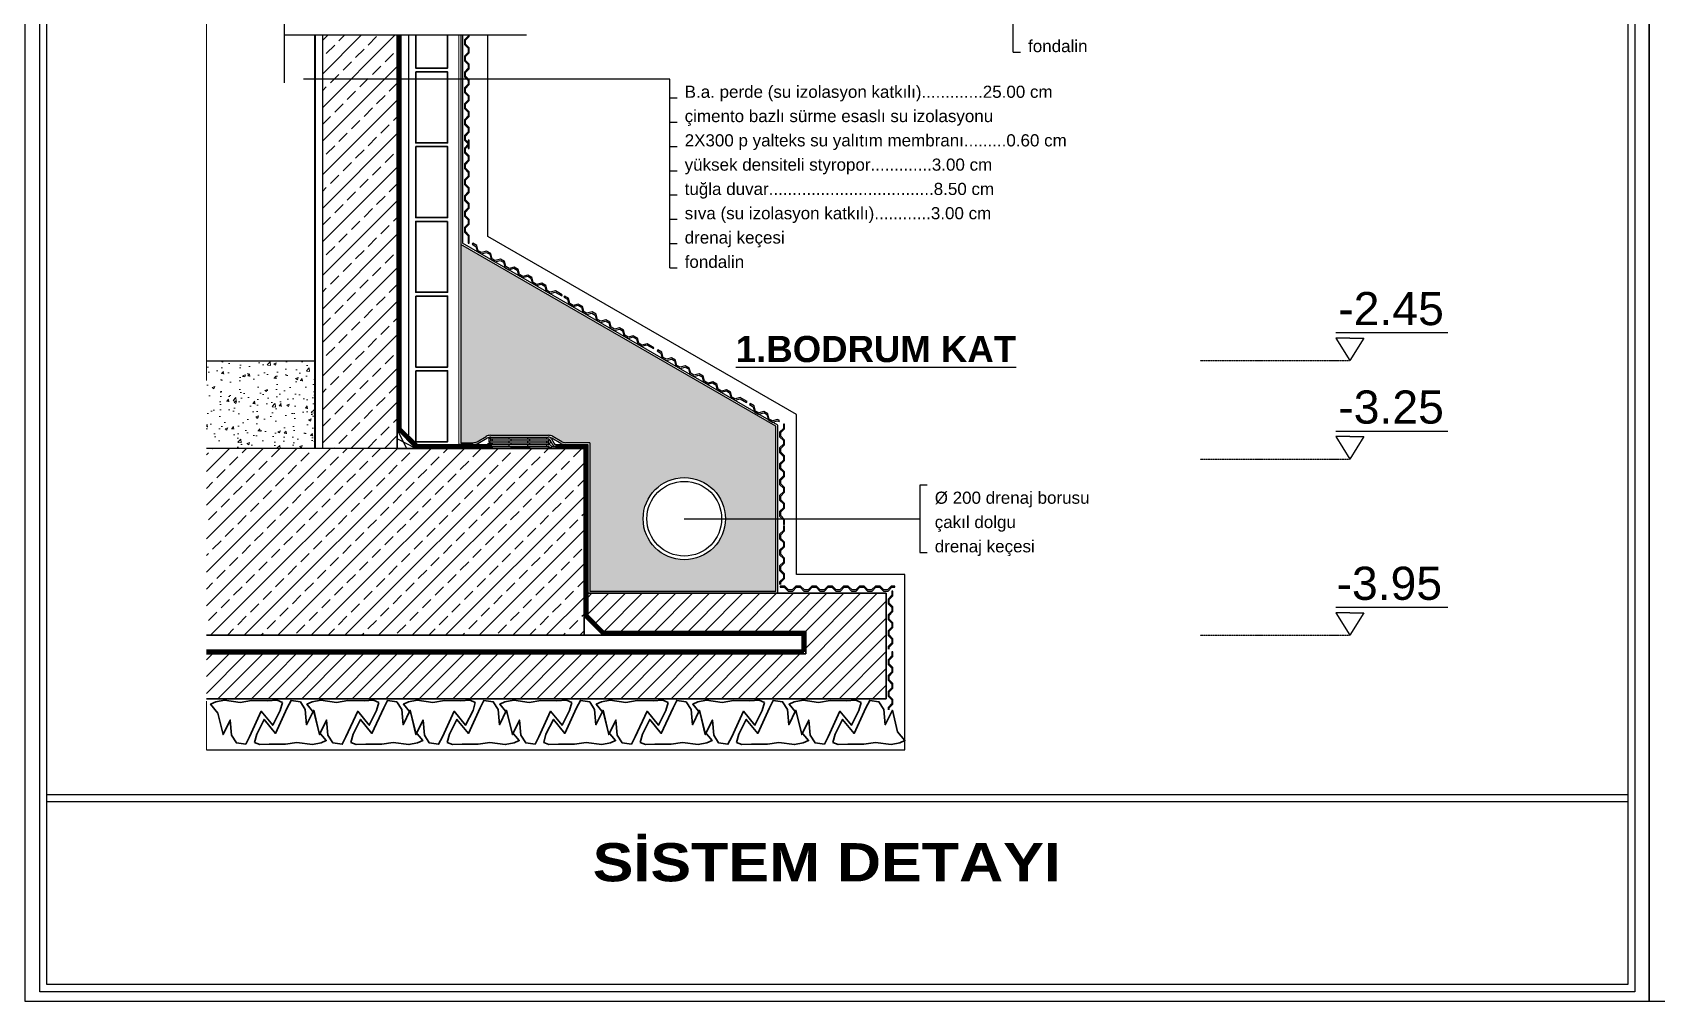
# Model space of a CAD drawing. Extents: x 386248 to 427517, y 4539405 to 4542296.
# Drawn here: x 417235 to 418361, y 4539405 to 4540077 of the extents above; entities that cross this region are included whole.
import ezdxf

# ---------------------------------------------------------------- set-up
doc = ezdxf.new("R2010")
doc.units = 0
doc.linetypes.add('ACAD_ISO10W100', pattern=[18, 12, -3, 0, -3])
doc.linetypes.add('HIDDEN', pattern=[9.525, 6.35, -3.175])
for name, color, linetype, lineweight in [('Betonarme', 4, 'Continuous', 35), ('CATI_', 232, 'Continuous', 20), ('DOGRAMA', 1, 'Continuous', 25), ('DUVAR', 4, 'Continuous', 35), ('kodlar', 7, 'Continuous', 15), ('kolon', 1, 'Continuous', 40), ('sıva', 30, 'Continuous', 13), ('TARAMA_', 252, 'Continuous', 5), ('YAZILAR', 1, 'Continuous', 30), ('yazı', 113, 'Continuous', 30)]:
    doc.layers.add(name, color=color, linetype=linetype, lineweight=lineweight)
for name, color, linetype in [('HATCH', 7, 'Continuous'), ('ince_0.05', 127, 'Continuous'), ('ince_0.1', 8, 'Continuous'), ('Tarama', 7, 'Continuous'), ('zemin', 5, 'Continuous')]:
    doc.layers.add(name, color=color, linetype=linetype)
doc.styles.add('RomanSTA', font='')
doc.styles.get("Standard").update_dxf_attribs({"font": 'arial.ttf'})
doc.styles.add('STYLE1', font='')
doc.styles.get('RomanSTA').set_extended_font_data('Arial')
doc.styles.get('STYLE1').set_extended_font_data('Arial Tur')
doc.linetypes.add('BATTING', pattern='A,0.0001,-0.1,[134,ltypeshp.shx,S=0.1,R=0,X=-0.1,Y=0],-0.2,[134,ltypeshp.shx,S=0.1,R=180,X=0.1,Y=0],-0.1', length=0.4001)
pattern_1 = [(45, (-1694976.34, 2998430.121), (-5.819205966, 5.819205966), [])]

msp = doc.modelspace()

# ---------------------------------------------------------------- hatches: boundary and pattern name
at = {"layer": 'HATCH'}
h = msp.add_hatch(dxfattribs=at)
h.set_pattern_fill('GRAVEL,_O', color=256, scale=18.144, angle=360)
h.set_pattern_definition([(228.0128, (546238.2176, 4469540.9471), (-145.151967924, -163.296024342), [2.4410212, -241.6615327]), (184.9697, (546236.5846, 4469539.1327), (217.7280190787, 18.1438422743), [4.188869, -414.6979032]), (132.5104, (546232.4115, 4469538.7698), (181.439831594, -199.584157379), [2.9536255, -292.4092846]), (267.2737, (546225.33535, 4469534.2338), (18.1439277456, 362.880005352), [3.8145583, -377.6411964]), (292.8337, (546225.1539, 4469530.4236), (-90.720179724, 217.7279348953), [3.7404763, -370.3076637]), (357.2737, (546226.6054, 4469526.9762), (-362.880005352, 18.1439277456), [3.8145583, -377.6411964]), (37.6942, (546230.4157, 4469526.79476), (-235.872133279, -181.4398259112), [5.0445582, -499.4108603]), (72.2553, (546234.40735, 4469529.87924), (127.0081952785, 399.1679316196), [4.7625823, -471.4958082]), (121.4296, (546235.8589, 4469534.4152), (-145.152149401, 235.871909942), [3.8274768, -378.9206205]), (175.2364, (546233.863, 4469537.6812), (199.58401717, -18.143846369), [4.3696558, -214.1130439]), (222.3974, (546229.5085, 4469538.04404), (-217.7281333779, -199.583856336), [5.6509125, -559.440756]), (138.8141, (546243.2979, 4469534.0524), (-127.008053467, 108.863951253), [1.9287253, -190.9446255]), (171.4692, (546241.8464, 4469535.3224), (235.8719688797, -36.28814352), [3.6693881, -363.2702956]), (225, (546238.218, 4469535.867), (-2e-14, -18.1440056), [2.5659426, -23.093538]), (203.1986, (546236.9475, 4469538.044), (90.719995113, 36.288024046), [1.3818108, -136.7987746]), (291.8014, (546235.6774, 4469537.4997), (-18.143998376, 54.43200495), [1.9541632, -95.7542705]), (30.9638, (546236.4032, 4469535.6853), (54.431964116, 36.28804506), [3.1739118, -102.6228813]), (161.5651, (546239.125, 4469537.318), (36.28800789, -18.14397103), [2.2950527, -55.0813193]), (16.3895, (546225.1539, 4469537.4997), (181.440039888, 54.431867727), [3.2151168, -318.2973797]), (70.3462, (546228.2384, 4469538.4069), (-72.575913768, -199.584038748), [2.6973052, -267.0326508]), (293.1986, (546239.1248, 4469540.947), (-36.288024046, 90.719995113), [2.7636034, -135.416982]), (343.6105, (546240.2134, 4469538.4069), (-181.440039888, 54.431867727), [3.2151168, -318.2973797]), (339.444, (546225.154, 4469526.2504), (-90.720033467, 36.28792736), [3.1004467, -151.9219619]), (294.7751, (546228.057, 4469525.1618), (-90.719858282, 199.584062086), [2.5978216, -257.1847226]), (66.8014, (546239.3062, 4469522.803), (36.288024046, 90.719995113), [2.7636034, -135.416982]), (17.354, (546240.3949, 4469525.3432), (-235.8720366345, -72.575900249), [3.0414969, -301.107373]), (69.444, (546230.4157, 4469522.803), (-36.28792736, -90.720033467), [1.5502234, -153.4721852]), (101.3099, (546238.2176, 4469522.803), (-18.14395704, 72.57601365), [0.9251626, -91.5914382]), (165.9638, (546238.036, 4469523.7103), (54.4320099, -18.14396475), [3.7404763, -71.0691408]), (186.009, (546234.40735, 4469524.6175), (181.4399954804, 18.1439876164), [3.4664112, -343.174219]), (303.6901, (546236.403, 4469534.0524), (-18.14402421, 36.28799198), [2.616764, -62.8023534]), (353.1572, (546237.8547, 4469531.8751), (308.4479884872, -36.2881451143), [4.5685503, -452.285703]), (60.9454, (546242.3907, 4469531.3308), (-72.576000494, -127.008006978), [1.8680337, -184.935877]), (90, (546243.298, 4469532.964), (-18.144, 18.144), [1.08864, -17.05536]), (120.2564, (546234.0445, 4469525.1618), (72.575907226, -127.008044559), [2.520637, -249.5438669]), (48.0128, (546232.7744, 4469527.3391), (145.151967924, 163.296024342), [4.8820424, -239.2205115]), (4e-14, (546236.04, 4469530.968), (18.144, 18.144), [4.71744, -13.42656]), (325.3048, (546240.7578, 4469530.9679), (-181.439895835, 127.0081562125), [2.8688204, -284.0130035]), (254.0546, (546243.1165, 4469529.335), (-18.14399799, -72.5760023), [2.6418027, -129.4485132]), (207.646, (546242.3907, 4469526.7948), (-344.7359239255, -181.4401399477), [4.3013074, -425.8301363]), (175.4261, (546238.5805, 4469524.7989), (-235.87201013, 18.1439056723), [4.550497, -450.4987187])])
h.paths.add_polyline_path([(417532.259, 4539930.447), (417532.259, 4539792.859), (417540.983, 4539792.859, 0.1316525), (417543.575, 4539793.553), (417549.848, 4539797.174, -0.1316525), (417553.088, 4539798.043), (417592.855, 4539798.043, -0.1316525), (417596.095, 4539797.174), (417602.367, 4539793.553, 0.1316525), (417604.959, 4539792.859), (417621.683, 4539792.859), (417621.683, 4539689.697), (417750.764, 4539689.697), (417750.764, 4539804.293)])
h.paths.add_polyline_path([(417715.772, 4539740.145, -1), (417658.748, 4539740.145, -1)], flags=16)
h.paths.add_polyline_path([(417713.18, 4539740.145, -1), (417661.34, 4539740.145, -1)], flags=0)
at = {"layer": 'ince_0.1'}
h = msp.add_hatch(color=256, dxfattribs=at)
h.dxf.hatch_style = 1
edge = h.paths.add_edge_path()
edge.add_line((417554.068, 4539792.859), (417552.995, 4539792.859))
edge.add_arc((417552.995, 4539790.267), 2.592, 90, 138.189685)
edge.add_arc((417550.097, 4539792.859), 1.296, 270, 318.189685, ccw=False)
edge.add_line((417550.097, 4539791.563), (417550.097, 4539790.267))
edge.add_arc((417550.097, 4539792.859), 2.592, 270, 318.189685)
edge.add_arc((417552.995, 4539790.267), 1.296, 90, 138.189685, ccw=False)
edge.add_line((417552.995, 4539791.563), (417554.068, 4539791.563))
edge.add_line((417554.068, 4539791.563), (417554.068, 4539792.859))
h = msp.add_hatch(color=256, dxfattribs=at)
h.dxf.hatch_style = 1
h.paths.add_polyline_path([(417591.875, 4539796.747), (417578.915, 4539796.747), (417578.915, 4539795.451), (417591.875, 4539795.451)])
h.paths.add_polyline_path([(417565.955, 4539796.747), (417553.088, 4539796.747, 0.00897244), (417552.902, 4539796.743, 0.18031937), (417552.078, 4539796.367), (417552.995, 4539795.451), (417565.955, 4539795.451)])
h.paths.add_polyline_path([(417565.955, 4539794.155), (417552.995, 4539794.155), (417552.078, 4539793.238, 0.19891236), (417552.995, 4539792.859), (417565.955, 4539792.859)])
h.paths.add_polyline_path([(417591.875, 4539794.155), (417578.915, 4539794.155), (417578.915, 4539792.859), (417591.875, 4539792.859)])
h = msp.add_hatch(color=256, dxfattribs=at)
h.paths.add_polyline_path([(417565.955, 4539791.563), (417552.995, 4539791.563), (417552.995, 4539790.267), (417565.955, 4539790.267)])
h.paths.add_polyline_path([(417591.875, 4539791.563), (417578.915, 4539791.563), (417578.915, 4539790.267), (417591.875, 4539790.267)])
h.paths.add_polyline_path([(417598.186, 4539790.267), (417595.846, 4539790.267, -0.10552266), (417595.317, 4539790.379), (417594.788, 4539789.196, 0.10552265), (417595.846, 4539788.971), (417598.186, 4539788.971)])
h = msp.add_hatch(color=256, dxfattribs=at)
h.dxf.hatch_style = 1
h.paths.add_polyline_path([(417579.988, 4539792.859), (417567.028, 4539792.859), (417567.028, 4539791.563), (417579.988, 4539791.563)])
h.paths.add_polyline_path([(417594.244, 4539794.155, 0.19891237), (417593.865, 4539795.071), (417592.948, 4539794.155), (417592.948, 4539792.859), (417593.865, 4539791.942, 0.19891237), (417594.244, 4539792.859)])
h.paths.add_polyline_path([(417579.988, 4539795.451), (417567.028, 4539795.451), (417567.028, 4539794.155), (417579.988, 4539794.155)])
msp.add_hatch(color=256, dxfattribs=at).paths.add_polyline_path([(417579.988, 4539790.267), (417567.028, 4539790.267), (417567.028, 4539788.971), (417579.988, 4539788.971)])
at = {"layer": 'Tarama'}
h = msp.add_hatch(dxfattribs=at)
h.set_pattern_fill('ANSI33', color=256, scale=2.592, angle=360, style=0)
h.set_pattern_definition([(45, (-1694976.34, 2998430.121), (-11.63841193, 11.63841193), []), (45, (-1694964.701, 2998430.121), (-11.63841193, 11.63841193), [8.2296, -4.1148])])
h.paths.add_polyline_path([(417488.195, 4540075.507), (417436.355, 4540075.507), (417436.355, 4539788.971), (417488.195, 4539788.971), (417488.195, 4539801.931)])
h = msp.add_hatch(dxfattribs=at)
h.set_pattern_fill('ANSI33', color=256, scale=2.592, angle=360, style=0)
h.set_pattern_definition([(45, (369561.337, 4526823.65), (-11.638412, 11.638412), []), (45, (369572.975, 4526823.65), (-11.638412, 11.638412), [8.2296, -4.1148])])
h.paths.add_polyline_path([(417617.795, 4539788.971), (417488.195, 4539788.971), (417355.929, 4539788.971), (417355.929, 4539659.371), (417617.795, 4539659.371), (417617.795, 4539672.331)])
h = msp.add_hatch(dxfattribs=at)
h.set_pattern_fill('ANSI31', color=256, scale=2.592, angle=360, style=0)
h.set_pattern_definition(pattern_1)
h.paths.add_polyline_path([(417827.228, 4539615.307), (417404.952, 4539615.307), (417404.952, 4539646.411), (417771.5, 4539646.411), (417771.5, 4539661.963), (417631.828, 4539661.963), (417620.387, 4539673.404), (417620.387, 4539688.401), (417827.228, 4539688.401)])
h = msp.add_hatch(dxfattribs=at)
h.set_pattern_fill('ANSI31', color=256, scale=2.592, angle=360, style=0)
h.set_pattern_definition(pattern_1)
h.paths.add_polyline_path([(417404.952, 4539646.411), (417355.929, 4539646.411), (417355.929, 4539615.307), (417404.952, 4539615.307)])
at = {"layer": 'TARAMA_'}
h = msp.add_hatch(dxfattribs=at)
h.set_pattern_fill('AR-CONC', color=256, scale=0.1, style=0)
h.set_pattern_definition([(50, (369561.337, 4526823.65), (18.218467, -1.5939086), [1.905, -20.955]), (355, (369561.337, 4526823.65), (-3.5242826, 19.105664), [1.524, -16.764]), (100.451, (369562.855, 4526823.518), (14.69425, 17.511669), [1.619, -17.809]), (46.1842, (369561.337, 4526828.73), (27.107904, -4.204233), [2.8575, -31.4325]), (96.6356, (369563.596, 4526828.38), (23.740423, 24.742556), [2.4285, -26.7135]), (351.184, (369561.337, 4526828.73), (23.74046, 24.742512), [2.286, -25.146]), (21, (369563.877, 4526827.46), (15.161488, -10.226552), [1.905, -20.955]), (326, (369563.877, 4526827.46), (6.180203, 18.4187966), [1.524, -16.764]), (71.4514, (369565.14, 4526826.608), (21.341649, 8.192286), [1.619, -17.809]), (37.5, (369561.3367, 4526823.6505), (0.3088603, 8.4555039), [0, -16.5608, 0, -17.018, 0, -16.8275]), (7.5, (369561.337, 4526823.6505), (6.6819663, 10.0180575), [0, -9.7028, 0, -16.1798, 0, -6.4135]), (327.5, (369555.6725, 4526823.6505), (13.5590595, -0.5728744), [0, -6.35, 0, -19.812, 0, -26.289]), (317.5, (369553.132, 4526823.65), (14.812918, 2.542649), [0, -8.255, 0, -13.1572, 0, -18.669])])
h.paths.add_polyline_path([(417431.171, 4539849.476), (417355.929, 4539849.476), (417355.929, 4539788.971), (417431.171, 4539788.971)])

# ---------------------------------------------------------------- linework, layer by layer
at = {"color": 2}
for p, q in [((418138.918, 4539869.269), (418216.678, 4539869.269)), ((418138.918, 4539865.381), (418148.638, 4539849.829)), ((418148.638, 4539865.381), (418138.918, 4539865.381)), ((418158.358, 4539865.381), (418148.638, 4539849.829)), ((418148.638, 4539865.381), (418158.358, 4539865.381)), ((418138.918, 4539800.962), (418216.678, 4539800.962)), ((418138.918, 4539797.074), (418148.638, 4539781.522)), ((418148.638, 4539797.074), (418138.918, 4539797.074)), ((418158.358, 4539797.074), (418148.638, 4539781.522)), ((418148.638, 4539797.074), (418158.358, 4539797.074)), ((418138.918, 4539678.713), (418216.678, 4539678.713)), ((418138.918, 4539674.825), (418148.638, 4539659.273)), ((418148.638, 4539674.825), (418138.918, 4539674.825)), ((418158.358, 4539674.825), (418148.638, 4539659.273)), ((418148.638, 4539674.825), (418158.358, 4539674.825))]:
    msp.add_line(p, q, dxfattribs=at)
at = {"color": 1, "linetype": 'ACAD_ISO10W100', "ltscale": 0.02}
for p, q in [((418044.953, 4539849.829), (418148.638, 4539849.829)), ((418044.953, 4539781.522), (418148.638, 4539781.522)), ((418044.953, 4539659.273), (418148.638, 4539659.273))]:
    msp.add_line(p, q, dxfattribs=at)
at = {"layer": 'Betonarme'}
for p, q in [((417488.195, 4539788.971), (417488.195, 4540075.507)), ((417617.795, 4539788.971), (417488.195, 4539788.971)), ((417617.795, 4539659.371), (417617.795, 4539788.971)), ((417617.795, 4539659.371), (417355.929, 4539659.371)), ((417768.908, 4539659.371), (417617.795, 4539659.371)), ((417768.908, 4539659.371), (417768.908, 4539649.003)), ((417355.929, 4539649.003), (417768.908, 4539649.003))]:
    msp.add_line(p, q, dxfattribs=at)
at = {"layer": 'Betonarme', "ltscale": 0.15}
for p, q in [((417620.387, 4539688.401), (417827.228, 4539688.401)), ((417827.228, 4539615.307), (417827.228, 4539688.401)), ((417355.929, 4539646.411), (417771.5, 4539646.411)), ((417355.929, 4539615.307), (417827.228, 4539615.307))]:
    msp.add_line(p, q, dxfattribs=at)
at = {"layer": 'Betonarme', "ltscale": 0.5}
for p, q in [((417620.387, 4539673.404), (417620.387, 4539688.401)), ((417631.828, 4539661.963), (417620.387, 4539673.404)), ((417771.5, 4539661.963), (417631.828, 4539661.963)), ((417771.5, 4539646.411), (417771.5, 4539661.963))]:
    msp.add_line(p, q, dxfattribs=at)
at = {"layer": 'CATI_', "linetype": 'HIDDEN', "ltscale": 70}
msp.add_line((417355.929, 4542280.7), (417355.929, 4539579.911), dxfattribs=at)
at = {"layer": 'DOGRAMA'}
for p, q in [((417436.355, 4540075.507), (417436.355, 4539788.971)), ((417488.195, 4539801.931), (417494.675, 4539788.971)), ((417501.155, 4539788.971), (417488.195, 4539795.451))]:
    msp.add_line(p, q, dxfattribs=at)
for points in [[(417501.155, 4539788.971), (417488.195, 4539801.931), (417488.195, 4539788.971)], [(417630.755, 4539659.371), (417617.795, 4539672.331), (417617.795, 4539659.371)]]:
    msp.add_lwpolyline(points, close=True, dxfattribs=at)
for radius in [28.512, 25.92]:
    msp.add_circle((417687.26, 4539740.145), radius, dxfattribs=at)
at = {"layer": 'DUVAR'}
for points in [[(417501.155, 4540075.507), (417501.155, 4540052.707), (417523.187, 4540052.707), (417523.187, 4540075.507)], [(417408.699, 4539612.761), (417407.109, 4539607.081), (417401.995, 4539596.856), (417394.041, 4539606.557), (417385.898, 4539588.76), (417383.246, 4539583.647), (417376.807, 4539584.594), (417373.399, 4539589.896), (417372.451, 4539600.499), (417367.528, 4539590.419), (417363.929, 4539605.377), (417358.816, 4539611.436), (417362.414, 4539613.139), (417368.474, 4539614.276), (417379.269, 4539612.761), (417387.224, 4539614.086), (417398.397, 4539613.897), (417405.026, 4539614.276), (417408.699, 4539612.761)], [(417389.232, 4539584.972), (417390.822, 4539590.652), (417395.936, 4539600.877), (417403.89, 4539591.176), (417412.034, 4539608.974), (417414.685, 4539614.086), (417421.124, 4539613.139), (417424.533, 4539607.838), (417425.48, 4539597.235), (417430.404, 4539607.314), (417434.002, 4539592.357), (417439.115, 4539586.298), (417435.517, 4539584.594), (417429.457, 4539583.458), (417418.662, 4539584.972), (417410.708, 4539583.647), (417399.534, 4539583.836), (417392.906, 4539583.458), (417389.232, 4539584.972)], [(417475.552, 4539612.761), (417473.962, 4539607.081), (417468.848, 4539596.856), (417460.894, 4539606.557), (417452.75, 4539588.76), (417450.099, 4539583.647), (417443.66, 4539584.594), (417440.251, 4539589.896), (417439.304, 4539600.499), (417434.38, 4539590.419), (417430.782, 4539605.377), (417425.669, 4539611.436), (417429.267, 4539613.139), (417435.327, 4539614.276), (417446.122, 4539612.761), (417454.076, 4539614.086), (417465.25, 4539613.897), (417471.878, 4539614.276), (417475.552, 4539612.761)], [(417456.085, 4539584.972), (417457.675, 4539590.652), (417462.789, 4539600.877), (417470.743, 4539591.176), (417478.886, 4539608.974), (417481.538, 4539614.086), (417487.977, 4539613.139), (417491.385, 4539607.838), (417492.333, 4539597.235), (417497.256, 4539607.314), (417500.855, 4539592.357), (417505.968, 4539586.298), (417502.37, 4539584.594), (417496.31, 4539583.458), (417485.515, 4539584.972), (417477.56, 4539583.647), (417466.387, 4539583.836), (417459.758, 4539583.458), (417456.085, 4539584.972)], [(417542.405, 4539612.761), (417540.815, 4539607.081), (417535.701, 4539596.856), (417527.747, 4539606.557), (417519.603, 4539588.76), (417516.952, 4539583.647), (417510.513, 4539584.594), (417507.104, 4539589.896), (417506.157, 4539600.499), (417501.233, 4539590.419), (417497.635, 4539605.377), (417492.522, 4539611.436), (417496.12, 4539613.139), (417502.18, 4539614.276), (417512.975, 4539612.761), (417520.929, 4539614.086), (417532.103, 4539613.897), (417538.731, 4539614.276), (417542.405, 4539612.761)], [(417522.937, 4539584.972), (417524.528, 4539590.652), (417529.641, 4539600.877), (417537.596, 4539591.176), (417545.739, 4539608.974), (417548.391, 4539614.086), (417554.829, 4539613.139), (417558.238, 4539607.838), (417559.186, 4539597.235), (417564.109, 4539607.314), (417567.708, 4539592.357), (417572.821, 4539586.298), (417569.223, 4539584.594), (417563.162, 4539583.458), (417552.367, 4539584.972), (417544.413, 4539583.647), (417533.239, 4539583.836), (417526.611, 4539583.458), (417522.937, 4539584.972)], [(417609.258, 4539612.761), (417607.667, 4539607.081), (417602.554, 4539596.856), (417594.6, 4539606.557), (417586.456, 4539588.76), (417583.805, 4539583.647), (417577.366, 4539584.594), (417573.957, 4539589.896), (417573.01, 4539600.499), (417568.086, 4539590.419), (417564.487, 4539605.377), (417559.374, 4539611.436), (417562.973, 4539613.139), (417569.033, 4539614.276), (417579.828, 4539612.761), (417587.782, 4539614.086), (417598.956, 4539613.897), (417605.584, 4539614.276), (417609.258, 4539612.761)], [(417589.79, 4539584.972), (417591.381, 4539590.652), (417596.494, 4539600.877), (417604.448, 4539591.176), (417612.592, 4539608.974), (417615.243, 4539614.086), (417621.682, 4539613.139), (417625.091, 4539607.838), (417626.038, 4539597.235), (417630.962, 4539607.314), (417634.561, 4539592.357), (417639.674, 4539586.298), (417636.075, 4539584.594), (417630.015, 4539583.458), (417619.22, 4539584.972), (417611.266, 4539583.647), (417600.092, 4539583.836), (417593.464, 4539583.458), (417589.79, 4539584.972)], [(417676.11, 4539612.761), (417674.52, 4539607.081), (417669.407, 4539596.856), (417661.452, 4539606.557), (417653.309, 4539588.76), (417650.657, 4539583.647), (417644.218, 4539584.594), (417640.81, 4539589.896), (417639.862, 4539600.499), (417634.939, 4539590.419), (417631.34, 4539605.377), (417626.227, 4539611.436), (417629.825, 4539613.139), (417635.886, 4539614.276), (417646.681, 4539612.761), (417654.635, 4539614.086), (417665.808, 4539613.897), (417672.437, 4539614.276), (417676.11, 4539612.761)], [(417656.643, 4539584.972), (417658.233, 4539590.652), (417663.347, 4539600.877), (417671.301, 4539591.176), (417679.445, 4539608.974), (417682.096, 4539614.086), (417688.535, 4539613.139), (417691.944, 4539607.838), (417692.891, 4539597.235), (417697.815, 4539607.314), (417701.413, 4539592.357), (417706.526, 4539586.298), (417702.928, 4539584.594), (417696.868, 4539583.458), (417686.073, 4539584.972), (417678.119, 4539583.647), (417666.945, 4539583.836), (417660.317, 4539583.458), (417656.643, 4539584.972)], [(417742.963, 4539612.761), (417741.373, 4539607.081), (417736.259, 4539596.856), (417728.305, 4539606.557), (417720.162, 4539588.76), (417717.51, 4539583.647), (417711.071, 4539584.594), (417707.662, 4539589.896), (417706.715, 4539600.499), (417701.792, 4539590.419), (417698.193, 4539605.377), (417693.08, 4539611.436), (417696.678, 4539613.139), (417702.738, 4539614.276), (417713.533, 4539612.761), (417721.488, 4539614.086), (417732.661, 4539613.897), (417739.29, 4539614.276), (417742.963, 4539612.761)], [(417723.496, 4539584.972), (417725.086, 4539590.652), (417730.2, 4539600.877), (417738.154, 4539591.176), (417746.298, 4539608.974), (417748.949, 4539614.086), (417755.388, 4539613.139), (417758.797, 4539607.838), (417759.744, 4539597.235), (417764.668, 4539607.314), (417768.266, 4539592.357), (417773.379, 4539586.298), (417769.781, 4539584.594), (417763.721, 4539583.458), (417752.926, 4539584.972), (417744.972, 4539583.647), (417733.798, 4539583.836), (417727.17, 4539583.458), (417723.496, 4539584.972)], [(417809.816, 4539612.761), (417808.226, 4539607.081), (417803.112, 4539596.856), (417795.158, 4539606.557), (417787.014, 4539588.76), (417784.363, 4539583.647), (417777.924, 4539584.594), (417774.515, 4539589.896), (417773.568, 4539600.499), (417768.644, 4539590.419), (417765.046, 4539605.377), (417759.933, 4539611.436), (417763.531, 4539613.139), (417769.591, 4539614.276), (417780.386, 4539612.761), (417788.34, 4539614.086), (417799.514, 4539613.897), (417806.142, 4539614.276), (417809.816, 4539612.761)], [(417790.349, 4539584.972), (417791.939, 4539590.652), (417797.053, 4539600.877), (417805.007, 4539591.176), (417813.15, 4539608.974), (417815.802, 4539614.086), (417822.241, 4539613.139), (417825.649, 4539607.838), (417826.597, 4539597.235), (417831.52, 4539607.314), (417835.119, 4539592.357), (417840.232, 4539586.298), (417836.634, 4539584.594), (417830.574, 4539583.458), (417819.779, 4539584.972), (417811.824, 4539583.647), (417800.651, 4539583.836), (417794.022, 4539583.458), (417790.349, 4539584.972)]]:
    msp.add_lwpolyline(points, dxfattribs=at)
for points in [[(417501.155, 4540050.115), (417501.155, 4540000.867), (417523.187, 4540000.867), (417523.187, 4540050.115)], [(417501.155, 4539998.275), (417501.155, 4539949.027), (417523.187, 4539949.027), (417523.187, 4539998.275)], [(417523.187, 4539946.435), (417523.187, 4539897.187), (417501.155, 4539897.187), (417501.155, 4539946.435)], [(417501.155, 4539894.595), (417523.187, 4539894.595), (417523.187, 4539845.347), (417501.155, 4539845.347)], [(417501.155, 4539842.755), (417523.187, 4539842.755), (417523.187, 4539793.507), (417501.155, 4539793.507)]]:
    msp.add_lwpolyline(points, close=True, dxfattribs=at)
at = {"layer": 'ince_0.05'}
for p, q in [((417532.259, 4540075.507), (417532.259, 4539792.859)), ((417532.259, 4540075.507), (417532.259, 4539942.682)), ((417533.555, 4540075.507), (417533.555, 4539931.195)), ((417750.764, 4539804.293), (417532.259, 4539930.447)), ((417752.06, 4539805.041), (417533.555, 4539931.195)), ((417552.995, 4539798.043), (417592.948, 4539798.043)), ((417750.764, 4539689.697), (417750.764, 4539804.293)), ((417752.06, 4539688.401), (417752.06, 4539805.041)), ((417540.983, 4539791.563), (417530.963, 4539791.563)), ((417532.259, 4539792.859), (417540.983, 4539792.859)), ((417543.575, 4539793.553), (417549.848, 4539797.174)), ((417544.223, 4539792.431), (417550.496, 4539796.052)), ((417601.719, 4539792.431), (417595.447, 4539796.052)), ((417602.367, 4539793.553), (417596.095, 4539797.174)), ((417621.683, 4539792.859), (417604.959, 4539792.859)), ((417621.683, 4539792.859), (417621.683, 4539689.697)), ((417750.764, 4539689.697), (417621.683, 4539689.697))]:
    msp.add_line(p, q, dxfattribs=at)
for points in [[(417537.443, 4540075.507), (417537.443, 4540074.926), (417534.851, 4540072.334), (417534.851, 4540069.098), (417537.443, 4540066.506), (417537.443, 4540063.27), (417538.22, 4540063.27), (417538.22, 4540066.828), (417535.628, 4540069.42), (417535.628, 4540072.012), (417538.22, 4540074.604), (417538.22, 4540075.507)], [(417753.378, 4539808.171), (417751.991, 4539808.972), (417748.451, 4539808.023), (417746.206, 4539809.319), (417745.257, 4539812.86), (417742.455, 4539814.478), (417738.914, 4539813.529), (417736.669, 4539814.825), (417735.72, 4539818.366), (417732.918, 4539819.984), (417732.529, 4539819.31), (417735.053, 4539817.853), (417736.001, 4539814.313), (417738.804, 4539812.694), (417742.345, 4539813.643), (417744.589, 4539812.347), (417745.538, 4539808.806), (417748.341, 4539807.188), (417751.881, 4539808.137), (417753.004, 4539807.489)], [(417754.134, 4539694.566), (417754.134, 4539696.024), (417756.726, 4539698.616), (417756.726, 4539701.852), (417754.134, 4539704.444), (417754.134, 4539707.036), (417756.726, 4539709.628), (417756.726, 4539712.864), (417754.134, 4539715.456), (417754.134, 4539718.048), (417756.726, 4539720.64), (417756.726, 4539723.877), (417754.134, 4539726.469), (417754.134, 4539729.061), (417756.726, 4539731.653), (417756.726, 4539734.889), (417755.948, 4539734.889), (417755.948, 4539731.975), (417753.356, 4539729.383), (417753.356, 4539726.147), (417755.948, 4539723.555), (417755.948, 4539720.963), (417753.356, 4539718.371), (417753.356, 4539715.134), (417755.948, 4539712.542), (417755.948, 4539709.95), (417753.356, 4539707.358), (417753.356, 4539704.122), (417755.948, 4539701.53), (417755.948, 4539698.938), (417753.356, 4539696.346), (417753.356, 4539694.566)], [(417800.169, 4539693.365), (417797.729, 4539693.365), (417795.137, 4539690.773), (417792.545, 4539690.773), (417789.953, 4539693.365), (417786.717, 4539693.365), (417784.125, 4539690.773), (417781.533, 4539690.773), (417778.941, 4539693.365), (417775.705, 4539693.365), (417773.113, 4539690.773), (417770.521, 4539690.773), (417767.929, 4539693.365), (417764.693, 4539693.365), (417762.101, 4539690.773), (417759.509, 4539690.773), (417756.917, 4539693.365), (417753.681, 4539693.365), (417753.681, 4539692.587), (417756.595, 4539692.587), (417759.187, 4539689.995), (417762.423, 4539689.995), (417765.015, 4539692.587), (417767.607, 4539692.587), (417770.199, 4539689.995), (417773.435, 4539689.995), (417776.027, 4539692.587), (417778.619, 4539692.587), (417781.211, 4539689.995), (417784.447, 4539689.995), (417787.039, 4539692.587), (417789.631, 4539692.587), (417792.223, 4539689.995), (417795.46, 4539689.995), (417798.052, 4539692.587), (417800.169, 4539692.587)], [(417811.181, 4539693.365), (417808.742, 4539693.365), (417806.15, 4539690.773), (417803.558, 4539690.773), (417800.966, 4539693.365), (417797.729, 4539693.365), (417795.137, 4539690.773), (417792.545, 4539690.773), (417789.953, 4539693.365), (417786.717, 4539693.365), (417784.125, 4539690.773), (417781.533, 4539690.773), (417778.941, 4539693.365), (417775.705, 4539693.365), (417773.113, 4539690.773), (417770.521, 4539690.773), (417767.929, 4539693.365), (417764.693, 4539693.365), (417764.693, 4539692.587), (417767.607, 4539692.587), (417770.199, 4539689.995), (417773.435, 4539689.995), (417776.027, 4539692.587), (417778.619, 4539692.587), (417781.211, 4539689.995), (417784.447, 4539689.995), (417787.039, 4539692.587), (417789.631, 4539692.587), (417792.223, 4539689.995), (417795.46, 4539689.995), (417798.052, 4539692.587), (417800.644, 4539692.587), (417803.236, 4539689.995), (417806.472, 4539689.995), (417809.064, 4539692.587), (417811.181, 4539692.587)], [(417833.205, 4539693.365), (417830.766, 4539693.365), (417828.174, 4539690.773), (417825.582, 4539690.773), (417822.99, 4539693.365), (417819.754, 4539693.365), (417817.162, 4539690.773), (417814.57, 4539690.773), (417811.978, 4539693.365), (417808.742, 4539693.365), (417806.15, 4539690.773), (417803.558, 4539690.773), (417800.966, 4539693.365), (417797.729, 4539693.365), (417795.137, 4539690.773), (417792.545, 4539690.773), (417789.953, 4539693.365), (417786.717, 4539693.365), (417786.717, 4539692.587), (417789.631, 4539692.587), (417792.223, 4539689.995), (417795.46, 4539689.995), (417798.052, 4539692.587), (417800.644, 4539692.587), (417803.236, 4539689.995), (417806.472, 4539689.995), (417809.064, 4539692.587), (417811.656, 4539692.587), (417814.248, 4539689.995), (417817.484, 4539689.995), (417820.076, 4539692.587), (417822.668, 4539692.587), (417825.26, 4539689.995), (417828.496, 4539689.995), (417831.088, 4539692.587), (417833.205, 4539692.587)], [(417829.302, 4539649.634), (417829.302, 4539651.092), (417831.894, 4539653.684), (417831.894, 4539656.92), (417829.302, 4539659.512), (417829.302, 4539662.104), (417831.894, 4539664.696), (417831.894, 4539667.932), (417829.302, 4539670.524), (417829.302, 4539673.116), (417831.894, 4539675.708), (417831.894, 4539678.945), (417829.302, 4539681.537), (417829.302, 4539684.129), (417831.894, 4539686.721), (417831.894, 4539689.957), (417831.116, 4539689.957), (417831.116, 4539687.043), (417828.524, 4539684.451), (417828.524, 4539681.214), (417831.116, 4539678.622), (417831.116, 4539676.03), (417828.524, 4539673.438), (417828.524, 4539670.202), (417831.116, 4539667.61), (417831.116, 4539665.018), (417828.524, 4539662.426), (417828.524, 4539659.19), (417831.116, 4539656.598), (417831.116, 4539654.006), (417828.524, 4539651.414), (417828.524, 4539649.634)], [(417829.302, 4539607.517), (417829.302, 4539608.975), (417831.894, 4539611.567), (417831.894, 4539614.803), (417829.302, 4539617.395), (417829.302, 4539619.987), (417831.894, 4539622.579), (417831.894, 4539625.815), (417829.302, 4539628.407), (417829.302, 4539630.999), (417831.894, 4539633.591), (417831.894, 4539636.828), (417829.302, 4539639.42), (417829.302, 4539642.012), (417831.894, 4539644.604), (417831.894, 4539647.84), (417831.116, 4539647.84), (417831.116, 4539644.926), (417828.524, 4539642.334), (417828.524, 4539639.097), (417831.116, 4539636.505), (417831.116, 4539633.913), (417828.524, 4539631.321), (417828.524, 4539628.085), (417831.116, 4539625.493), (417831.116, 4539622.901), (417828.524, 4539620.309), (417828.524, 4539617.073), (417831.116, 4539614.481), (417831.116, 4539611.889), (417828.524, 4539609.297), (417828.524, 4539607.517)]]:
    msp.add_lwpolyline(points, dxfattribs=at)
for points in [[(417538.22, 4540052.257), (417538.22, 4540055.494), (417535.628, 4540058.086), (417535.628, 4540060.678), (417538.22, 4540063.27), (417538.22, 4540066.506), (417537.443, 4540066.506), (417537.443, 4540063.592), (417534.851, 4540061), (417534.851, 4540057.764), (417537.443, 4540055.172), (417537.443, 4540052.58), (417534.851, 4540049.988), (417534.851, 4540046.751), (417537.443, 4540044.159), (417537.443, 4540041.567), (417534.851, 4540038.975), (417534.851, 4540035.739), (417537.443, 4540033.147), (417537.443, 4540030.555), (417534.851, 4540027.963), (417534.851, 4540024.727), (417537.443, 4540022.135), (417537.443, 4540019.543), (417534.851, 4540016.951), (417534.851, 4540013.715), (417537.443, 4540011.123), (417537.443, 4540008.531), (417534.851, 4540005.939), (417534.851, 4540002.703), (417537.443, 4540000.111), (417537.443, 4539996.874), (417538.22, 4539996.874), (417538.22, 4540000.433), (417535.628, 4540003.025), (417535.628, 4540005.617), (417538.22, 4540008.209), (417538.22, 4540011.445), (417535.628, 4540014.037), (417535.628, 4540016.629), (417538.22, 4540019.221), (417538.22, 4540022.457), (417535.628, 4540025.049), (417535.628, 4540027.641), (417538.22, 4540030.233), (417538.22, 4540033.469), (417535.628, 4540036.061), (417535.628, 4540038.653), (417538.22, 4540041.245), (417538.22, 4540044.481), (417535.628, 4540047.073), (417535.628, 4540049.665)], [(417538.22, 4539988.519), (417538.22, 4539991.755), (417535.628, 4539994.347), (417535.628, 4539996.939), (417538.22, 4539999.531), (417538.22, 4540002.767), (417537.443, 4540002.767), (417537.443, 4539999.853), (417534.851, 4539997.261), (417534.851, 4539994.025), (417537.443, 4539991.433), (417537.443, 4539988.841), (417534.851, 4539986.249), (417534.851, 4539983.013), (417537.443, 4539980.421), (417537.443, 4539977.829), (417534.851, 4539975.237), (417534.851, 4539972.001), (417537.443, 4539969.409), (417537.443, 4539966.817), (417534.851, 4539964.225), (417534.851, 4539960.989), (417537.443, 4539958.397), (417537.443, 4539955.805), (417534.851, 4539953.213), (417534.851, 4539949.976), (417537.443, 4539947.384), (417537.443, 4539944.792), (417534.851, 4539942.2), (417534.851, 4539938.964), (417537.443, 4539936.372), (417537.443, 4539931.188), (417538.22, 4539931.188), (417538.22, 4539936.694), (417535.628, 4539939.286), (417535.628, 4539941.878), (417538.22, 4539944.47), (417538.22, 4539947.707), (417535.628, 4539950.299), (417535.628, 4539952.891), (417538.22, 4539955.483), (417538.22, 4539958.719), (417535.628, 4539961.311), (417535.628, 4539963.903), (417538.22, 4539966.495), (417538.22, 4539969.731), (417535.628, 4539972.323), (417535.628, 4539974.915), (417538.22, 4539977.507), (417538.22, 4539980.743), (417535.628, 4539983.335), (417535.628, 4539985.927)], [(417553.054, 4539924.064), (417550.251, 4539925.682), (417546.711, 4539924.733), (417544.466, 4539926.029), (417543.517, 4539929.57), (417540.715, 4539931.188), (417540.326, 4539930.515), (417542.85, 4539929.058), (417543.798, 4539925.517), (417546.601, 4539923.899), (417550.142, 4539924.848), (417552.386, 4539923.552), (417553.335, 4539920.011), (417556.138, 4539918.393), (417559.678, 4539919.342), (417561.923, 4539918.046), (417562.872, 4539914.505), (417565.675, 4539912.887), (417569.215, 4539913.836), (417571.46, 4539912.54), (417572.409, 4539908.999), (417575.211, 4539907.381), (417578.752, 4539908.329), (417580.997, 4539907.033), (417581.946, 4539903.493), (417584.748, 4539901.875), (417588.289, 4539902.823), (417590.534, 4539901.527), (417591.482, 4539897.987), (417594.285, 4539896.369), (417597.826, 4539897.317), (417602.315, 4539894.725), (417602.704, 4539895.399), (417597.936, 4539898.152), (417594.395, 4539897.203), (417592.15, 4539898.499), (417591.201, 4539902.04), (417588.399, 4539903.658), (417584.858, 4539902.709), (417582.613, 4539904.005), (417581.665, 4539907.546), (417578.862, 4539909.164), (417575.321, 4539908.215), (417573.076, 4539909.511), (417572.128, 4539913.052), (417569.325, 4539914.67), (417565.784, 4539913.721), (417563.54, 4539915.017), (417562.591, 4539918.558), (417559.788, 4539920.176), (417556.248, 4539919.227), (417554.003, 4539920.523)], [(417616.593, 4539887.463), (417613.791, 4539889.082), (417610.25, 4539888.133), (417608.005, 4539889.429), (417607.056, 4539892.97), (417604.254, 4539894.588), (417603.865, 4539893.914), (417606.389, 4539892.457), (417607.337, 4539888.916), (417610.14, 4539887.298), (417613.681, 4539888.247), (417615.926, 4539886.951), (417616.874, 4539883.41), (417619.677, 4539881.792), (417623.218, 4539882.741), (417625.462, 4539881.445), (417626.411, 4539877.904), (417629.214, 4539876.286), (417632.754, 4539877.235), (417634.999, 4539875.939), (417635.948, 4539872.398), (417638.751, 4539870.78), (417642.291, 4539871.729), (417644.536, 4539870.433), (417645.485, 4539866.892), (417648.287, 4539865.274), (417651.828, 4539866.223), (417654.073, 4539864.927), (417655.022, 4539861.386), (417657.824, 4539859.768), (417661.365, 4539860.717), (417665.854, 4539858.125), (417666.243, 4539858.798), (417661.475, 4539861.551), (417657.934, 4539860.602), (417655.689, 4539861.898), (417654.741, 4539865.439), (417651.938, 4539867.057), (417648.397, 4539866.108), (417646.153, 4539867.404), (417645.204, 4539870.945), (417642.401, 4539872.563), (417638.86, 4539871.614), (417636.616, 4539872.91), (417635.667, 4539876.451), (417632.864, 4539878.069), (417629.324, 4539877.121), (417627.079, 4539878.417), (417626.13, 4539881.957), (417623.328, 4539883.575), (417619.787, 4539882.627), (417617.542, 4539883.923)], [(417681.224, 4539850.065), (417678.421, 4539851.683), (417674.881, 4539850.734), (417672.636, 4539852.03), (417671.687, 4539855.571), (417668.885, 4539857.189), (417668.496, 4539856.516), (417671.02, 4539855.059), (417671.968, 4539851.518), (417674.771, 4539849.9), (417678.312, 4539850.849), (417680.556, 4539849.553), (417681.505, 4539846.012), (417684.308, 4539844.394), (417687.848, 4539845.343), (417690.093, 4539844.047), (417691.042, 4539840.506), (417693.845, 4539838.888), (417697.385, 4539839.837), (417699.63, 4539838.541), (417700.579, 4539835), (417703.381, 4539833.382), (417706.922, 4539834.33), (417709.167, 4539833.034), (417710.116, 4539829.494), (417712.918, 4539827.876), (417716.459, 4539828.824), (417718.704, 4539827.528), (417719.652, 4539823.988), (417722.455, 4539822.37), (417725.996, 4539823.318), (417730.485, 4539820.726), (417730.874, 4539821.4), (417726.106, 4539824.153), (417722.565, 4539823.204), (417720.32, 4539824.5), (417719.371, 4539828.041), (417716.569, 4539829.659), (417713.028, 4539828.71), (417710.783, 4539830.006), (417709.835, 4539833.547), (417707.032, 4539835.165), (417703.491, 4539834.216), (417701.246, 4539835.512), (417700.298, 4539839.053), (417697.495, 4539840.671), (417693.954, 4539839.722), (417691.71, 4539841.018), (417690.761, 4539844.559), (417687.958, 4539846.177), (417684.418, 4539845.228), (417682.173, 4539846.524)], [(417756.726, 4539791.506), (417756.726, 4539794.742), (417754.134, 4539797.334), (417754.134, 4539799.926), (417756.726, 4539802.518), (417756.726, 4539805.754), (417755.948, 4539805.754), (417755.948, 4539802.84), (417753.356, 4539800.248), (417753.356, 4539797.012), (417755.948, 4539794.42), (417755.948, 4539791.828), (417753.356, 4539789.236), (417753.356, 4539786), (417755.948, 4539783.408), (417755.948, 4539780.816), (417753.356, 4539778.224), (417753.356, 4539774.988), (417755.948, 4539772.396), (417755.948, 4539769.804), (417753.356, 4539767.212), (417753.356, 4539763.976), (417755.948, 4539761.384), (417755.948, 4539758.792), (417753.356, 4539756.2), (417753.356, 4539752.963), (417755.948, 4539750.371), (417755.948, 4539747.779), (417753.356, 4539745.187), (417753.356, 4539741.951), (417755.948, 4539739.359), (417755.948, 4539736.123), (417756.726, 4539736.123), (417756.726, 4539739.681), (417754.134, 4539742.273), (417754.134, 4539744.865), (417756.726, 4539747.457), (417756.726, 4539750.693), (417754.134, 4539753.285), (417754.134, 4539755.877), (417756.726, 4539758.469), (417756.726, 4539761.706), (417754.134, 4539764.298), (417754.134, 4539766.89), (417756.726, 4539769.482), (417756.726, 4539772.718), (417754.134, 4539775.31), (417754.134, 4539777.902), (417756.726, 4539780.494), (417756.726, 4539783.73), (417754.134, 4539786.322), (417754.134, 4539788.914)]]:
    msp.add_lwpolyline(points, close=True, dxfattribs=at)
for centre, radius, start, end in [((417553.088, 4539791.563), 6.48, 90, 120), ((417592.855, 4539791.563), 6.48, 60, 90), ((417540.983, 4539798.043), 5.184, 270, 300), ((417540.983, 4539798.043), 6.48, 270, 300), ((417553.088, 4539791.563), 5.184, 90, 120), ((417592.855, 4539791.563), 5.184, 60, 90), ((417604.959, 4539798.043), 6.48, 240, 270), ((417604.959, 4539798.043), 5.184, 240, 270)]:
    msp.add_arc(centre, radius, start, end, dxfattribs=at)
at = {"layer": 'ince_0.1', "linetype": 'BATTING', "ltscale": 0.1}
msp.add_line((417495.971, 4540075.507), (417495.971, 4539797.82), dxfattribs=at)
at = {"layer": 'ince_0.1'}
for p, q in [((417550.097, 4539790.267), (417550.097, 4539791.563)), ((417552.995, 4539795.451), (417552.078, 4539796.367)), ((417552.995, 4539794.155), (417552.078, 4539793.238)), ((417552.995, 4539790.267), (417552.995, 4539791.563)), ((417554.068, 4539795.451), (417554.068, 4539794.155)), ((417554.068, 4539792.859), (417554.068, 4539791.563)), ((417554.068, 4539790.267), (417554.068, 4539788.971)), ((417565.955, 4539795.451), (417565.955, 4539796.747)), ((417565.955, 4539792.859), (417565.955, 4539794.155)), ((417565.955, 4539790.267), (417565.955, 4539791.563)), ((417567.028, 4539795.451), (417567.028, 4539794.155)), ((417567.028, 4539792.859), (417567.028, 4539791.563)), ((417567.028, 4539790.267), (417567.028, 4539788.971)), ((417578.915, 4539795.451), (417578.915, 4539796.747)), ((417578.915, 4539792.859), (417578.915, 4539794.155)), ((417578.915, 4539790.267), (417578.915, 4539791.563)), ((417579.988, 4539795.451), (417579.988, 4539794.155)), ((417579.988, 4539792.859), (417579.988, 4539791.563)), ((417579.988, 4539790.267), (417579.988, 4539788.971)), ((417591.875, 4539795.451), (417591.875, 4539796.747)), ((417591.875, 4539792.859), (417591.875, 4539794.155)), ((417591.875, 4539790.267), (417591.875, 4539791.563)), ((417592.948, 4539794.155), (417593.865, 4539795.071)), ((417592.948, 4539792.859), (417593.865, 4539791.942)), ((417594.071, 4539794.803), (417595.941, 4539791.563)), ((417595.317, 4539790.379), (417594.788, 4539789.196)), ((417595.193, 4539795.451), (417597.064, 4539792.211)), ((417595.846, 4539790.267), (417598.186, 4539790.267)), ((417598.186, 4539791.563), (417598.186, 4539788.971)), ((417604.835, 4539788.971), (417604.835, 4539791.563))]:
    msp.add_line(p, q, dxfattribs=at)
at = {"layer": 'ince_0.1', "ltscale": 0.15}
for p, q in [((417550.097, 4539790.267), (417592.948, 4539790.267)), ((417551.699, 4539795.451), (417551.699, 4539794.155)), ((417552.995, 4539796.747), (417592.948, 4539796.747)), ((417552.995, 4539795.451), (417552.995, 4539794.155)), ((417552.995, 4539795.451), (417592.948, 4539795.451)), ((417552.995, 4539794.155), (417592.948, 4539794.155)), ((417552.995, 4539792.859), (417592.948, 4539792.859)), ((417552.995, 4539791.563), (417592.948, 4539791.563)), ((417592.948, 4539794.155), (417592.948, 4539792.859)), ((417592.948, 4539790.267), (417592.948, 4539788.971)), ((417594.244, 4539794.155), (417594.244, 4539792.859))]:
    msp.add_line(p, q, dxfattribs=at)
at = {"layer": 'ince_0.1', "linetype": 'HIDDEN', "ltscale": 0.5, "const_width": 2.592}
for points in [[(417489.491, 4540075.507), (417489.491, 4539802.467), (417501.691, 4539790.267), (417554.068, 4539790.267)], [(417598.186, 4539790.267), (417619.091, 4539790.267), (417619.091, 4539672.867), (417631.291, 4539660.667), (417770.204, 4539660.667), (417770.204, 4539647.707)], [(417355.929, 4539647.707), (417770.204, 4539647.707)]]:
    msp.add_lwpolyline(points, dxfattribs=at)
at = {"layer": 'ince_0.1'}
for points in [[(417490.787, 4540075.507), (417490.787, 4539803.004), (417502.228, 4539791.563), (417554.068, 4539791.563)], [(417598.186, 4539791.563), (417620.387, 4539791.563), (417620.387, 4539688.401)]]:
    msp.add_lwpolyline(points, dxfattribs=at)
for centre, radius, start, end in [((417550.097, 4539792.859), 1.296, 270, 318.189685), ((417550.097, 4539792.859), 2.592, 270, 318.189685), ((417552.995, 4539790.267), 2.592, 90, 138.189685), ((417552.995, 4539790.267), 1.296, 90, 138.189685)]:
    msp.add_arc(centre, radius, start, end, dxfattribs=at)
at = {"layer": 'ince_0.1', "ltscale": 0.15}
for centre, radius, start, end in [((417552.995, 4539795.451), 1.296, 90, 180), ((417552.995, 4539794.155), 1.296, 180, 270), ((417592.948, 4539794.155), 2.592, 30, 90), ((417592.948, 4539794.155), 1.296, 30, 90), ((417592.948, 4539794.155), 1.296, 0, 90), ((417592.948, 4539792.859), 1.296, 270, 0), ((417592.948, 4539788.971), 2.592, 41.810315, 90), ((417592.948, 4539788.971), 1.296, 41.810315, 90), ((417595.846, 4539791.563), 2.592, 221.810315, 270), ((417595.846, 4539791.563), 1.296, 221.810315, 270), ((417598.186, 4539792.859), 2.592, 210, 270), ((417598.186, 4539792.859), 1.296, 210, 270)]:
    msp.add_arc(centre, radius, start, end, dxfattribs=at)
at = {"layer": 'kolon'}
msp.add_line((417431.171, 4540075.507), (417431.171, 4539788.971), dxfattribs=at)
at = {"layer": 'sıva'}
msp.add_line((417530.963, 4540075.507), (417530.963, 4539791.563), dxfattribs=at)
at = {"layer": 'Tarama'}
for p, q in [((417409.914, 4540114.062), (417409.914, 4540042.447)), ((417577.81, 4540075.507), (417409.914, 4540075.507)), ((417577.81, 4540075.507), (417409.914, 4540075.507)), ((417431.171, 4539849.476), (417355.929, 4539849.476)), ((417753.004, 4539807.489), (417753.378, 4539808.171)), ((417488.195, 4539788.971), (417355.929, 4539788.971)), ((417833.205, 4539692.587), (417833.205, 4539693.365))]:
    msp.add_line(p, q, dxfattribs=at)
at = {"layer": 'YAZILAR', "color": 133, "ltscale": 5}
for p, q in [((417245.403, 4539548.917), (418341.269, 4539548.917)), ((417245.403, 4539543.917), (418341.269, 4539543.917))]:
    msp.add_line(p, q, dxfattribs=at)
for points in [[(417230.403, 4542295.7), (418356.269, 4542295.7), (418356.269, 4539405.231), (417230.403, 4539405.231)], [(418356.269, 4542295.7), (420043.388, 4542295.7), (420043.388, 4539405.231), (418356.269, 4539405.231)], [(417240.403, 4542285.7), (418346.269, 4542285.7), (418346.269, 4539411.988), (417240.403, 4539411.988)], [(417245.403, 4542280.7), (418341.269, 4542280.7), (418341.269, 4539416.988), (417245.403, 4539416.988)]]:
    msp.add_lwpolyline(points, close=True, dxfattribs=at)
at = {"layer": 'yazı', "color": 3}
for p, q in [((417915.233, 4540063.79), (417915.233, 4540127.294)), ((417915.233, 4540063.79), (417920.417, 4540063.79)), ((417677.177, 4540045.068), (417423.395, 4540045.068)), ((417677.177, 4539914.172), (417677.177, 4540045.068)), ((417677.177, 4540032.108), (417682.361, 4540032.108)), ((417677.177, 4540015.26), (417682.361, 4540015.26)), ((417677.177, 4539998.412), (417682.361, 4539998.412)), ((417677.177, 4539981.564), (417682.361, 4539981.564)), ((417677.177, 4539964.716), (417682.361, 4539964.716)), ((417677.177, 4539947.868), (417682.361, 4539947.868)), ((417677.177, 4539931.02), (417682.361, 4539931.02)), ((417677.177, 4539914.172), (417682.361, 4539914.172)), ((417687.26, 4539740.145), (417850.537, 4539740.145))]:
    msp.add_line(p, q, dxfattribs=at)
msp.add_lwpolyline([(417855.721, 4539763.473), (417850.537, 4539763.473), (417850.537, 4539716.817), (417855.721, 4539716.817)], dxfattribs=at)
at = {"layer": 'zemin'}
for p, q in [((417551.18, 4539935.984), (417551.18, 4540075.507)), ((417765.02, 4539812.523), (417551.18, 4539935.984)), ((417765.02, 4539701.361), (417765.02, 4539812.523)), ((417840.188, 4539701.361), (417765.02, 4539701.361)), ((417840.188, 4539579.911), (417840.188, 4539701.361)), ((417355.929, 4539579.911), (417840.188, 4539579.911))]:
    msp.add_line(p, q, dxfattribs=at)

# ---------------------------------------------------------------- texts
at = {"layer": 'kodlar', "style": 'STYLE1'}
for s, p in [('-2.45', (418140.654, 4539874.421)), ('-3.25', (418140.654, 4539806.114)), ('-3.95', (418139.422, 4539683.865))]:
    msp.add_text(s, height=22.9939, dxfattribs=at).set_placement(p)
at = {"layer": 'YAZILAR', "color": 0, "insert": (417623.759, 4539515.097), "char_height": 26.47628, "width": 5285.39144, "attachment_point": 1, "style": 'RomanSTA'}
msp.add_mtext('{\\fArial Black|b0|i0|c162|p34;SİSTEM DETAYI}', dxfattribs=at)
at = {"layer": 'yazı', "color": 3, "style": 'STYLE1'}
for s, p in [('fondalin', (417925.601, 4540063.79)), ('B.a. perde (su izolasyon katkılı).............25.00 cm', (417687.545, 4540032.108)), ('çimento bazlı sürme esaslı su izolasyonu', (417687.545, 4540015.26)), ('2X300 p yalteks su yalıtım membranı.........0.60 cm', (417687.545, 4539998.412)), ('yüksek densiteli styropor.............3.00 cm', (417687.545, 4539981.564)), ('tuğla duvar...................................8.50 cm', (417687.545, 4539964.716)), ('sıva (su izolasyon katkılı)............3.00 cm', (417687.545, 4539947.868)), ('drenaj keçesi', (417687.545, 4539931.02)), ('fondalin', (417687.545, 4539914.172)), ('%%c 200 drenaj borusu', (417860.905, 4539750.513)), ('çakıl dolgu', (417860.905, 4539733.665)), ('drenaj keçesi', (417860.905, 4539716.817))]:
    msp.add_text(s, height=8.424, dxfattribs=at).set_placement(p)
at = {"layer": 'yazı', "insert": (417917.303, 4539866.936), "char_height": 18.144, "width": 1538.57643, "attachment_point": 3}
msp.add_mtext('{\\fArial|b1|i0|c162|p34;\\L1.BODRUM KAT}', dxfattribs=at)

doc.saveas('drawing.dxf')
